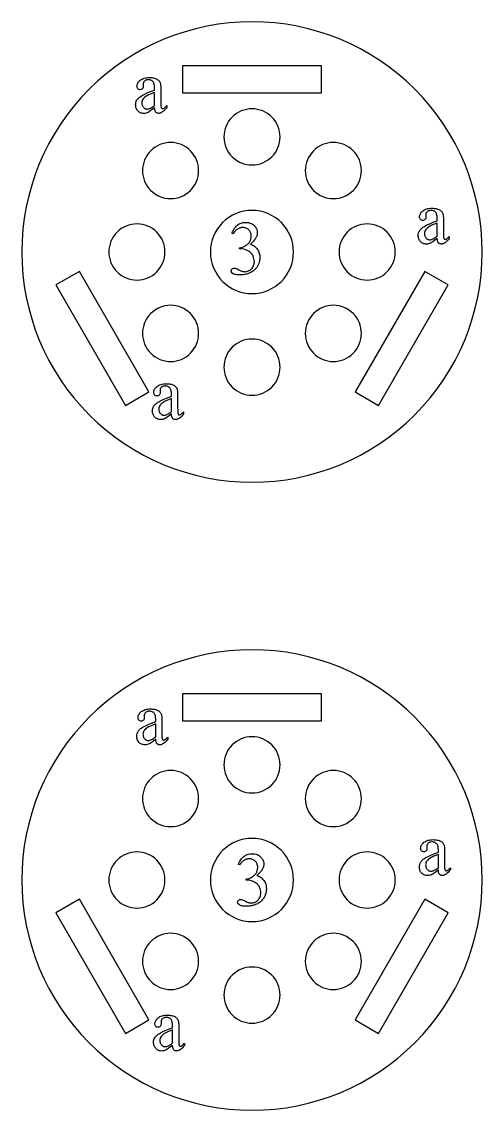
# Model space of a CAD drawing. Extents: x 6 to 600, y -207 to 349.
# Drawn here: x 129.3 to 180.6, y 9.2 to 130.3 of the extents above; entities that cross this region are included whole.
import ezdxf

# ---------------------------------------------------------------- set-up
doc = ezdxf.new("R2010")
doc.units = 0
doc.header["$MEASUREMENT"] = 0
for name, color, linetype in [('EXT', 1, 'CONTINUOUS'), ('INT', 5, 'CONTINUOUS'), ('TEXT', 18, 'CONTINUOUS')]:
    doc.layers.add(name, color=color, linetype=linetype)

msp = doc.modelspace()

# ---------------------------------------------------------------- linework, layer by layer
at = {"layer": 'EXT'}
for points in [[(154.94, 130.33, 0.414214), (129.31, 104.7, 0.414214), (154.94, 79.08, 0.414214), (180.56, 104.7, 0.414214)], [(154.94, 60.44, 0.414214), (129.31, 34.82, 0.414214), (154.94, 9.19, 0.414214), (180.56, 34.82, 0.414214)]]:
    msp.add_lwpolyline(points, format="xyb", close=True, dxfattribs=at)
at = {"layer": 'INT'}
for points in [[(147.19, 122.42), (162.69, 122.42), (162.69, 125.42), (147.19, 125.42)], [(143.47, 89.13), (135.72, 102.55), (133.12, 101.05), (140.87, 87.63)], [(174.16, 102.55), (166.41, 89.13), (169.01, 87.63), (176.76, 101.05)], [(147.19, 52.54), (162.69, 52.54), (162.69, 55.54), (147.19, 55.54)], [(143.47, 19.25), (135.72, 32.67), (133.12, 31.17), (140.87, 17.75)], [(174.16, 32.67), (166.41, 19.25), (169.01, 17.75), (176.76, 31.17)]]:
    msp.add_lwpolyline(points, close=True, dxfattribs=at)
for points in [[(154.94, 120.64, 0.414214), (151.81, 117.51, 0.414214), (154.94, 114.39, 0.414214), (158.06, 117.51, 0.414214)], [(145.88, 116.89, 0.414214), (142.75, 113.76, 0.414214), (145.88, 110.64, 0.414214), (149, 113.76, 0.414214)], [(164, 116.89, 0.414214), (160.87, 113.76, 0.414214), (164, 110.64, 0.414214), (167.12, 113.76, 0.414214)], [(154.94, 109.33, 0.414214), (150.31, 104.7, 0.414214), (154.94, 100.08, 0.414214), (159.56, 104.7, 0.414214)], [(142.13, 107.83, 0.414214), (139, 104.7, 0.414214), (142.13, 101.58, 0.414214), (145.25, 104.7, 0.414214)], [(167.75, 107.83, 0.414214), (164.63, 104.7, 0.414214), (167.75, 101.58, 0.414214), (170.88, 104.7, 0.414214)], [(145.88, 98.77, 0.414214), (142.75, 95.64, 0.414214), (145.88, 92.52, 0.414214), (149, 95.64, 0.414214)], [(164, 98.77, 0.414214), (160.87, 95.64, 0.414214), (164, 92.52, 0.414214), (167.12, 95.64, 0.414214)], [(154.94, 95.01, 0.414214), (151.81, 91.89, 0.414214), (154.94, 88.76, 0.414214), (158.06, 91.89, 0.414214)], [(154.94, 50.76, 0.414214), (151.81, 47.63, 0.414214), (154.94, 44.51, 0.414214), (158.06, 47.63, 0.414214)], [(145.88, 47, 0.414214), (142.75, 43.88, 0.414214), (145.88, 40.75, 0.414214), (149, 43.88, 0.414214)], [(164, 47, 0.414214), (160.87, 43.88, 0.414214), (164, 40.75, 0.414214), (167.12, 43.88, 0.414214)], [(154.94, 39.44, 0.414214), (150.31, 34.82, 0.414214), (154.94, 30.19, 0.414214), (159.56, 34.82, 0.414214)], [(142.13, 37.94, 0.414214), (139, 34.82, 0.414214), (142.13, 31.69, 0.414214), (145.25, 34.82, 0.414214)], [(167.75, 37.94, 0.414214), (164.63, 34.82, 0.414214), (167.75, 31.69, 0.414214), (170.88, 34.82, 0.414214)], [(145.88, 28.88, 0.414214), (142.75, 25.76, 0.414214), (145.88, 22.63, 0.414214), (149, 25.76, 0.414214)], [(164, 28.88, 0.414214), (160.87, 25.76, 0.414214), (164, 22.63, 0.414214), (167.12, 25.76, 0.414214)], [(154.94, 25.13, 0.414214), (151.81, 22.01, 0.414214), (154.94, 18.88, 0.414214), (158.06, 22.01, 0.414214)]]:
    msp.add_lwpolyline(points, format="xyb", close=True, dxfattribs=at)
at = {"layer": 'TEXT'}
for points in [[(144.1, 120.75), (143.84, 120.55), (143.62, 120.4), (143.47, 120.29), (143.37, 120.23), (143.25, 120.19), (143.14, 120.15), (143.01, 120.13), (142.89, 120.13), (142.79, 120.13), (142.7, 120.15), (142.61, 120.17), (142.53, 120.2), (142.45, 120.23), (142.38, 120.28), (142.31, 120.33), (142.24, 120.4), (142.18, 120.47), (142.13, 120.54), (142.08, 120.62), (142.05, 120.71), (142.02, 120.8), (142, 120.9), (141.99, 121), (141.98, 121.11), (141.99, 121.24), (142.02, 121.37), (142.06, 121.48), (142.11, 121.59), (142.16, 121.66), (142.21, 121.73), (142.27, 121.8), (142.34, 121.86), (142.42, 121.93), (142.51, 121.99), (142.6, 122.06), (142.7, 122.12), (142.81, 122.18), (142.95, 122.25), (143.26, 122.4), (143.65, 122.55), (144.1, 122.73), (144.1, 122.87), (144.1, 123.01), (144.09, 123.14), (144.08, 123.25), (144.06, 123.35), (144.03, 123.45), (144, 123.53), (143.96, 123.6), (143.92, 123.65), (143.87, 123.7), (143.82, 123.75), (143.76, 123.78), (143.7, 123.81), (143.63, 123.84), (143.56, 123.85), (143.48, 123.86), (143.4, 123.87), (143.27, 123.86), (143.21, 123.85), (143.16, 123.83), (143.11, 123.81), (143.06, 123.79), (143.02, 123.76), (142.98, 123.72), (142.91, 123.65), (142.88, 123.61), (142.86, 123.57), (142.85, 123.53), (142.83, 123.49), (142.83, 123.45), (142.82, 123.4), (142.83, 123.16), (142.83, 123.07), (142.81, 122.99), (142.78, 122.92), (142.73, 122.87), (142.68, 122.82), (142.62, 122.79), (142.55, 122.77), (142.48, 122.76), (142.41, 122.77), (142.34, 122.79), (142.28, 122.82), (142.23, 122.87), (142.19, 122.93), (142.15, 123), (142.14, 123.08), (142.13, 123.16), (142.14, 123.25), (142.15, 123.34), (142.18, 123.42), (142.22, 123.51), (142.27, 123.59), (142.34, 123.67), (142.41, 123.74), (142.5, 123.82), (142.59, 123.89), (142.7, 123.95), (142.81, 124), (142.93, 124.04), (143.07, 124.08), (143.21, 124.1), (143.36, 124.11), (143.52, 124.12), (143.64, 124.12), (143.76, 124.11), (143.87, 124.09), (143.98, 124.08), (144.08, 124.05), (144.18, 124.02), (144.27, 123.99), (144.35, 123.95), (144.41, 123.91), (144.46, 123.88), (144.51, 123.83), (144.56, 123.78), (144.61, 123.73), (144.64, 123.67), (144.68, 123.61), (144.71, 123.55), (144.73, 123.5), (144.74, 123.43), (144.77, 123.27), (144.78, 123.07), (144.79, 122.82), (144.79, 121.53), (144.79, 121.09), (144.8, 120.95), (144.81, 120.86), (144.82, 120.8), (144.83, 120.76), (144.85, 120.72), (144.87, 120.7), (144.9, 120.68), (144.93, 120.67), (144.95, 120.66), (144.98, 120.66), (145.05, 120.66), (145.1, 120.68), (145.15, 120.72), (145.23, 120.79), (145.44, 120.99), (145.44, 120.75), (145.32, 120.61), (145.21, 120.48), (145.09, 120.38), (144.98, 120.29), (144.87, 120.22), (144.76, 120.17), (144.66, 120.14), (144.6, 120.13), (144.55, 120.13), (144.45, 120.14), (144.41, 120.15), (144.37, 120.17), (144.33, 120.19), (144.29, 120.21), (144.26, 120.24), (144.23, 120.27), (144.2, 120.31), (144.17, 120.36), (144.15, 120.41), (144.13, 120.46), (144.11, 120.6)], [(144.1, 121.02), (144.1, 122.47), (143.59, 122.26), (143.41, 122.18), (143.29, 122.12), (143.14, 122.03), (143.01, 121.93), (142.91, 121.84), (142.86, 121.79), (142.82, 121.74), (142.76, 121.64), (142.72, 121.53), (142.69, 121.42), (142.68, 121.3), (142.68, 121.23), (142.69, 121.16), (142.71, 121.09), (142.73, 121.03), (142.75, 120.97), (142.78, 120.91), (142.82, 120.86), (142.86, 120.81), (142.91, 120.76), (142.95, 120.72), (143, 120.69), (143.05, 120.66), (143.1, 120.64), (143.16, 120.62), (143.21, 120.61), (143.27, 120.61), (143.35, 120.62), (143.44, 120.64), (143.54, 120.67), (143.64, 120.71), (143.74, 120.77), (143.86, 120.84), (143.98, 120.93)], [(175.56, 106.21), (175.29, 106.01), (175.08, 105.85), (174.93, 105.75), (174.82, 105.69), (174.71, 105.64), (174.59, 105.61), (174.47, 105.59), (174.35, 105.58), (174.25, 105.59), (174.16, 105.6), (174.07, 105.62), (173.99, 105.65), (173.91, 105.69), (173.83, 105.74), (173.76, 105.79), (173.7, 105.85), (173.64, 105.92), (173.59, 106), (173.54, 106.08), (173.51, 106.17), (173.48, 106.26), (173.46, 106.35), (173.45, 106.46), (173.44, 106.56), (173.45, 106.7), (173.47, 106.82), (173.51, 106.94), (173.57, 107.04), (173.61, 107.11), (173.67, 107.18), (173.73, 107.25), (173.8, 107.32), (173.88, 107.38), (173.96, 107.45), (174.06, 107.51), (174.16, 107.58), (174.27, 107.64), (174.4, 107.71), (174.72, 107.85), (175.1, 108.01), (175.56, 108.18), (175.56, 108.33), (175.56, 108.47), (175.55, 108.59), (175.53, 108.71), (175.51, 108.81), (175.49, 108.9), (175.46, 108.98), (175.42, 109.05), (175.38, 109.11), (175.33, 109.16), (175.28, 109.2), (175.22, 109.24), (175.16, 109.27), (175.09, 109.29), (175.02, 109.31), (174.94, 109.32), (174.85, 109.32), (174.73, 109.31), (174.67, 109.3), (174.62, 109.29), (174.57, 109.27), (174.52, 109.24), (174.48, 109.21), (174.44, 109.18), (174.37, 109.11), (174.34, 109.07), (174.32, 109.03), (174.3, 108.99), (174.29, 108.95), (174.28, 108.9), (174.28, 108.86), (174.29, 108.62), (174.28, 108.53), (174.27, 108.45), (174.23, 108.38), (174.19, 108.32), (174.14, 108.28), (174.08, 108.24), (174.01, 108.22), (173.94, 108.22), (173.86, 108.22), (173.8, 108.25), (173.74, 108.28), (173.69, 108.33), (173.64, 108.38), (173.61, 108.45), (173.59, 108.53), (173.59, 108.62), (173.59, 108.71), (173.61, 108.8), (173.64, 108.88), (173.68, 108.96), (173.73, 109.04), (173.79, 109.12), (173.87, 109.2), (173.95, 109.28), (174.05, 109.35), (174.15, 109.41), (174.27, 109.46), (174.39, 109.5), (174.52, 109.53), (174.67, 109.56), (174.82, 109.57), (174.98, 109.57), (175.1, 109.57), (175.22, 109.56), (175.33, 109.55), (175.44, 109.53), (175.54, 109.51), (175.63, 109.48), (175.72, 109.44), (175.81, 109.4), (175.87, 109.37), (175.92, 109.33), (175.97, 109.29), (176.02, 109.24), (176.06, 109.19), (176.1, 109.13), (176.14, 109.07), (176.17, 109), (176.19, 108.95), (176.2, 108.89), (176.22, 108.73), (176.24, 108.52), (176.24, 108.27), (176.24, 106.98), (176.25, 106.54), (176.26, 106.4), (176.26, 106.32), (176.28, 106.26), (176.29, 106.21), (176.31, 106.18), (176.33, 106.15), (176.36, 106.13), (176.38, 106.12), (176.41, 106.11), (176.44, 106.11), (176.5, 106.12), (176.56, 106.14), (176.61, 106.18), (176.69, 106.24), (176.89, 106.44), (176.89, 106.21), (176.78, 106.06), (176.66, 105.94), (176.55, 105.83), (176.44, 105.74), (176.33, 105.68), (176.22, 105.63), (176.11, 105.6), (176.06, 105.59), (176.01, 105.59), (175.91, 105.6), (175.87, 105.61), (175.82, 105.62), (175.79, 105.64), (175.75, 105.67), (175.71, 105.7), (175.68, 105.73), (175.66, 105.77), (175.63, 105.81), (175.61, 105.86), (175.59, 105.92), (175.57, 106.05)], [(152.7, 106.81), (152.76, 106.94), (152.83, 107.07), (152.9, 107.2), (152.97, 107.31), (153.05, 107.42), (153.13, 107.51), (153.22, 107.6), (153.31, 107.68), (153.4, 107.76), (153.5, 107.82), (153.61, 107.87), (153.72, 107.92), (153.84, 107.95), (153.96, 107.97), (154.09, 107.99), (154.22, 107.99), (154.39, 107.99), (154.54, 107.97), (154.69, 107.93), (154.82, 107.88), (154.95, 107.82), (155.06, 107.75), (155.17, 107.66), (155.26, 107.55), (155.32, 107.47), (155.38, 107.39), (155.43, 107.3), (155.47, 107.21), (155.5, 107.13), (155.52, 107.04), (155.53, 106.94), (155.53, 106.85), (155.53, 106.78), (155.52, 106.7), (155.51, 106.62), (155.49, 106.54), (155.46, 106.46), (155.43, 106.39), (155.39, 106.31), (155.34, 106.23), (155.29, 106.15), (155.23, 106.07), (155.1, 105.91), (154.94, 105.75), (154.76, 105.58), (154.89, 105.53), (155.01, 105.47), (155.12, 105.41), (155.22, 105.34), (155.31, 105.26), (155.4, 105.18), (155.48, 105.09), (155.55, 105), (155.61, 104.91), (155.66, 104.8), (155.71, 104.7), (155.75, 104.59), (155.77, 104.48), (155.8, 104.36), (155.81, 104.24), (155.81, 104.11), (155.81, 103.93), (155.78, 103.76), (155.75, 103.59), (155.7, 103.43), (155.63, 103.28), (155.55, 103.13), (155.46, 102.99), (155.35, 102.85), (155.27, 102.76), (155.19, 102.69), (155.1, 102.61), (155.01, 102.54), (154.92, 102.48), (154.82, 102.42), (154.71, 102.37), (154.61, 102.33), (154.49, 102.29), (154.38, 102.25), (154.26, 102.22), (154.13, 102.2), (154, 102.18), (153.87, 102.16), (153.73, 102.15), (153.59, 102.15), (153.46, 102.15), (153.33, 102.16), (153.22, 102.17), (153.12, 102.19), (153.02, 102.21), (152.94, 102.23), (152.88, 102.26), (152.82, 102.29), (152.73, 102.37), (152.69, 102.4), (152.67, 102.44), (152.64, 102.48), (152.63, 102.52), (152.62, 102.56), (152.61, 102.6), (152.62, 102.65), (152.64, 102.71), (152.67, 102.76), (152.71, 102.81), (152.76, 102.85), (152.82, 102.88), (152.88, 102.89), (152.95, 102.9), (153.05, 102.89), (153.16, 102.87), (153.27, 102.82), (153.48, 102.71), (153.69, 102.61), (153.76, 102.58), (153.82, 102.56), (153.9, 102.54), (153.98, 102.52), (154.06, 102.52), (154.15, 102.51), (154.25, 102.52), (154.35, 102.53), (154.45, 102.56), (154.54, 102.59), (154.63, 102.64), (154.72, 102.7), (154.81, 102.76), (154.89, 102.84), (154.96, 102.92), (155.02, 103.01), (155.08, 103.1), (155.12, 103.2), (155.15, 103.3), (155.18, 103.4), (155.19, 103.51), (155.2, 103.62), (155.19, 103.78), (155.16, 103.94), (155.12, 104.1), (155.05, 104.26), (155, 104.36), (154.94, 104.46), (154.88, 104.54), (154.82, 104.61), (154.72, 104.69), (154.61, 104.77), (154.47, 104.84), (154.33, 104.91), (154.17, 104.97), (154.01, 105.01), (153.85, 105.04), (153.69, 105.04), (153.56, 105.04), (153.56, 105.17), (153.64, 105.18), (153.72, 105.2), (153.89, 105.25), (154.05, 105.32), (154.22, 105.4), (154.3, 105.45), (154.37, 105.51), (154.44, 105.56), (154.5, 105.62), (154.56, 105.68), (154.61, 105.74), (154.66, 105.81), (154.7, 105.87), (154.73, 105.94), (154.76, 106.01), (154.79, 106.09), (154.81, 106.16), (154.82, 106.24), (154.84, 106.31), (154.84, 106.39), (154.85, 106.47), (154.84, 106.58), (154.83, 106.68), (154.81, 106.77), (154.78, 106.86), (154.74, 106.94), (154.7, 107.02), (154.64, 107.1), (154.58, 107.17), (154.51, 107.23), (154.44, 107.28), (154.36, 107.33), (154.28, 107.36), (154.19, 107.39), (154.1, 107.41), (154.01, 107.42), (153.91, 107.43), (153.83, 107.43), (153.75, 107.42), (153.68, 107.4), (153.6, 107.39), (153.53, 107.36), (153.46, 107.33), (153.39, 107.3), (153.32, 107.26), (153.26, 107.21), (153.19, 107.16), (153.13, 107.1), (153.07, 107.04), (153.01, 106.97), (152.95, 106.9), (152.84, 106.74)], [(175.56, 106.48), (175.56, 107.93), (175.04, 107.72), (174.87, 107.64), (174.75, 107.58), (174.6, 107.48), (174.47, 107.39), (174.36, 107.29), (174.32, 107.24), (174.28, 107.19), (174.22, 107.09), (174.18, 106.99), (174.15, 106.87), (174.14, 106.76), (174.14, 106.68), (174.15, 106.62), (174.17, 106.55), (174.18, 106.48), (174.21, 106.42), (174.24, 106.37), (174.28, 106.31), (174.32, 106.26), (174.36, 106.22), (174.41, 106.18), (174.46, 106.14), (174.51, 106.11), (174.56, 106.09), (174.62, 106.08), (174.67, 106.07), (174.73, 106.07), (174.81, 106.07), (174.9, 106.09), (174.99, 106.12), (175.09, 106.17), (175.2, 106.23), (175.31, 106.3), (175.43, 106.38)], [(145.98, 86.68), (145.71, 86.48), (145.5, 86.32), (145.34, 86.22), (145.24, 86.16), (145.13, 86.11), (145.01, 86.08), (144.89, 86.06), (144.76, 86.05), (144.67, 86.06), (144.58, 86.07), (144.49, 86.09), (144.41, 86.12), (144.33, 86.16), (144.25, 86.21), (144.18, 86.26), (144.12, 86.32), (144.06, 86.39), (144, 86.47), (143.96, 86.55), (143.92, 86.64), (143.9, 86.73), (143.88, 86.82), (143.86, 86.93), (143.86, 87.03), (143.87, 87.17), (143.89, 87.29), (143.93, 87.41), (143.98, 87.51), (144.03, 87.58), (144.09, 87.65), (144.15, 87.72), (144.22, 87.79), (144.3, 87.85), (144.38, 87.92), (144.47, 87.98), (144.58, 88.04), (144.69, 88.11), (144.82, 88.18), (145.14, 88.32), (145.52, 88.48), (145.98, 88.65), (145.98, 88.8), (145.97, 88.94), (145.96, 89.06), (145.95, 89.18), (145.93, 89.28), (145.91, 89.37), (145.87, 89.45), (145.84, 89.52), (145.8, 89.58), (145.75, 89.63), (145.69, 89.67), (145.64, 89.71), (145.57, 89.74), (145.51, 89.76), (145.43, 89.78), (145.35, 89.79), (145.27, 89.79), (145.15, 89.78), (145.09, 89.77), (145.04, 89.76), (144.99, 89.74), (144.94, 89.71), (144.9, 89.68), (144.86, 89.65), (144.79, 89.58), (144.76, 89.54), (144.74, 89.5), (144.72, 89.46), (144.71, 89.42), (144.7, 89.37), (144.7, 89.33), (144.71, 89.09), (144.7, 89), (144.68, 88.92), (144.65, 88.85), (144.61, 88.79), (144.56, 88.75), (144.5, 88.71), (144.43, 88.69), (144.35, 88.69), (144.28, 88.69), (144.21, 88.71), (144.15, 88.75), (144.1, 88.8), (144.06, 88.85), (144.03, 88.92), (144.01, 89), (144.01, 89.09), (144.01, 89.18), (144.03, 89.26), (144.06, 89.35), (144.1, 89.43), (144.15, 89.51), (144.21, 89.59), (144.28, 89.67), (144.37, 89.75), (144.47, 89.82), (144.57, 89.88), (144.69, 89.93), (144.81, 89.97), (144.94, 90), (145.08, 90.03), (145.23, 90.04), (145.39, 90.04), (145.52, 90.04), (145.64, 90.03), (145.75, 90.02), (145.86, 90), (145.96, 89.98), (146.05, 89.95), (146.14, 89.91), (146.22, 89.87), (146.28, 89.84), (146.34, 89.8), (146.39, 89.76), (146.44, 89.71), (146.48, 89.66), (146.52, 89.6), (146.55, 89.54), (146.59, 89.47), (146.6, 89.42), (146.62, 89.36), (146.64, 89.2), (146.66, 88.99), (146.66, 88.74), (146.66, 87.45), (146.67, 87.01), (146.67, 86.87), (146.68, 86.79), (146.69, 86.73), (146.71, 86.68), (146.73, 86.65), (146.75, 86.62), (146.77, 86.6), (146.8, 86.59), (146.83, 86.58), (146.86, 86.58), (146.92, 86.59), (146.98, 86.61), (147.03, 86.65), (147.1, 86.71), (147.31, 86.91), (147.31, 86.68), (147.2, 86.53), (147.08, 86.41), (146.97, 86.3), (146.86, 86.21), (146.75, 86.15), (146.64, 86.1), (146.53, 86.07), (146.48, 86.06), (146.42, 86.06), (146.33, 86.07), (146.28, 86.08), (146.24, 86.09), (146.2, 86.11), (146.17, 86.14), (146.13, 86.17), (146.1, 86.2), (146.07, 86.24), (146.05, 86.28), (146.03, 86.33), (146.01, 86.39), (145.99, 86.52)], [(145.98, 86.95), (145.98, 88.4), (145.46, 88.18), (145.29, 88.11), (145.17, 88.04), (145.01, 87.95), (144.89, 87.86), (144.78, 87.76), (144.74, 87.71), (144.7, 87.66), (144.64, 87.56), (144.59, 87.45), (144.57, 87.34), (144.56, 87.23), (144.56, 87.15), (144.57, 87.08), (144.58, 87.02), (144.6, 86.95), (144.63, 86.89), (144.66, 86.84), (144.69, 86.78), (144.74, 86.73), (144.78, 86.69), (144.83, 86.65), (144.88, 86.61), (144.93, 86.58), (144.98, 86.56), (145.03, 86.55), (145.09, 86.54), (145.15, 86.53), (145.23, 86.54), (145.32, 86.56), (145.41, 86.59), (145.51, 86.64), (145.62, 86.7), (145.73, 86.77), (145.85, 86.85)], [(144.22, 50.49), (143.96, 50.28), (143.75, 50.13), (143.59, 50.02), (143.49, 49.96), (143.38, 49.92), (143.26, 49.89), (143.14, 49.87), (143.01, 49.86), (142.92, 49.86), (142.82, 49.88), (142.74, 49.9), (142.65, 49.93), (142.57, 49.96), (142.5, 50.01), (142.43, 50.07), (142.36, 50.13), (142.3, 50.2), (142.25, 50.27), (142.21, 50.36), (142.17, 50.44), (142.14, 50.53), (142.12, 50.63), (142.11, 50.73), (142.11, 50.84), (142.12, 50.97), (142.14, 51.1), (142.18, 51.21), (142.23, 51.32), (142.28, 51.39), (142.33, 51.46), (142.39, 51.53), (142.46, 51.59), (142.54, 51.66), (142.63, 51.72), (142.72, 51.79), (142.82, 51.85), (142.94, 51.91), (143.07, 51.98), (143.38, 52.13), (143.77, 52.28), (144.22, 52.46), (144.22, 52.61), (144.22, 52.74), (144.21, 52.87), (144.2, 52.98), (144.18, 53.08), (144.15, 53.18), (144.12, 53.26), (144.09, 53.33), (144.04, 53.39), (144, 53.44), (143.94, 53.48), (143.88, 53.51), (143.82, 53.54), (143.75, 53.57), (143.68, 53.58), (143.6, 53.59), (143.52, 53.6), (143.39, 53.59), (143.34, 53.58), (143.28, 53.56), (143.23, 53.54), (143.19, 53.52), (143.14, 53.49), (143.1, 53.46), (143.03, 53.38), (143.01, 53.34), (142.99, 53.3), (142.97, 53.26), (142.96, 53.22), (142.95, 53.18), (142.95, 53.13), (142.95, 52.89), (142.95, 52.8), (142.93, 52.72), (142.9, 52.65), (142.86, 52.6), (142.8, 52.55), (142.74, 52.52), (142.68, 52.5), (142.6, 52.49), (142.53, 52.5), (142.46, 52.52), (142.4, 52.55), (142.35, 52.6), (142.31, 52.66), (142.28, 52.73), (142.26, 52.81), (142.25, 52.9), (142.26, 52.98), (142.28, 53.07), (142.3, 53.16), (142.34, 53.24), (142.4, 53.32), (142.46, 53.4), (142.53, 53.48), (142.62, 53.55), (142.71, 53.62), (142.82, 53.68), (142.93, 53.73), (143.06, 53.78), (143.19, 53.81), (143.33, 53.83), (143.48, 53.85), (143.64, 53.85), (143.77, 53.85), (143.88, 53.84), (144, 53.83), (144.1, 53.81), (144.2, 53.78), (144.3, 53.75), (144.39, 53.72), (144.47, 53.68), (144.53, 53.65), (144.59, 53.61), (144.64, 53.56), (144.68, 53.52), (144.73, 53.46), (144.77, 53.41), (144.8, 53.34), (144.83, 53.28), (144.85, 53.23), (144.87, 53.17), (144.89, 53.01), (144.9, 52.8), (144.91, 52.55), (144.91, 51.26), (144.91, 50.82), (144.92, 50.68), (144.93, 50.59), (144.94, 50.54), (144.96, 50.49), (144.97, 50.45), (145, 50.43), (145.02, 50.41), (145.05, 50.4), (145.08, 50.39), (145.11, 50.39), (145.17, 50.39), (145.22, 50.42), (145.28, 50.45), (145.35, 50.52), (145.56, 50.72), (145.56, 50.49), (145.44, 50.34), (145.33, 50.21), (145.22, 50.11), (145.1, 50.02), (144.99, 49.95), (144.89, 49.9), (144.78, 49.87), (144.72, 49.87), (144.67, 49.86), (144.57, 49.87), (144.53, 49.88), (144.49, 49.9), (144.45, 49.92), (144.41, 49.94), (144.38, 49.97), (144.35, 50), (144.32, 50.04), (144.29, 50.09), (144.27, 50.14), (144.26, 50.2), (144.23, 50.33)], [(144.22, 50.76), (144.22, 52.2), (143.71, 51.99), (143.53, 51.91), (143.41, 51.85), (143.26, 51.76), (143.13, 51.66), (143.03, 51.57), (142.98, 51.52), (142.95, 51.47), (142.88, 51.37), (142.84, 51.26), (142.81, 51.15), (142.8, 51.03), (142.81, 50.96), (142.82, 50.89), (142.83, 50.82), (142.85, 50.76), (142.87, 50.7), (142.9, 50.64), (142.94, 50.59), (142.98, 50.54), (143.03, 50.49), (143.08, 50.45), (143.12, 50.42), (143.17, 50.39), (143.23, 50.37), (143.28, 50.35), (143.34, 50.34), (143.39, 50.34), (143.48, 50.35), (143.56, 50.37), (143.66, 50.4), (143.76, 50.44), (143.87, 50.5), (143.98, 50.57), (144.1, 50.66)], [(175.68, 35.94), (175.42, 35.74), (175.21, 35.58), (175.05, 35.48), (174.95, 35.42), (174.83, 35.37), (174.72, 35.34), (174.6, 35.32), (174.47, 35.32), (174.37, 35.32), (174.28, 35.33), (174.19, 35.35), (174.11, 35.38), (174.03, 35.42), (173.96, 35.47), (173.89, 35.52), (173.82, 35.58), (173.76, 35.66), (173.71, 35.73), (173.67, 35.81), (173.63, 35.9), (173.6, 35.99), (173.58, 36.09), (173.57, 36.19), (173.57, 36.29), (173.57, 36.43), (173.6, 36.55), (173.64, 36.67), (173.69, 36.78), (173.74, 36.85), (173.79, 36.91), (173.85, 36.98), (173.92, 37.05), (174, 37.12), (174.09, 37.18), (174.18, 37.24), (174.28, 37.31), (174.4, 37.37), (174.53, 37.44), (174.84, 37.58), (175.23, 37.74), (175.68, 37.91), (175.68, 38.06), (175.68, 38.2), (175.67, 38.32), (175.66, 38.44), (175.64, 38.54), (175.61, 38.63), (175.58, 38.71), (175.54, 38.78), (175.5, 38.84), (175.45, 38.89), (175.4, 38.93), (175.34, 38.97), (175.28, 39), (175.21, 39.02), (175.14, 39.04), (175.06, 39.05), (174.98, 39.05), (174.85, 39.04), (174.8, 39.03), (174.74, 39.02), (174.69, 39), (174.65, 38.97), (174.6, 38.94), (174.56, 38.91), (174.49, 38.84), (174.47, 38.8), (174.44, 38.76), (174.43, 38.72), (174.41, 38.68), (174.41, 38.63), (174.4, 38.59), (174.41, 38.35), (174.41, 38.26), (174.39, 38.18), (174.36, 38.11), (174.31, 38.05), (174.26, 38.01), (174.2, 37.98), (174.13, 37.96), (174.06, 37.95), (173.99, 37.96), (173.92, 37.98), (173.86, 38.01), (173.81, 38.06), (173.77, 38.12), (173.74, 38.18), (173.72, 38.26), (173.71, 38.35), (173.72, 38.44), (173.73, 38.53), (173.76, 38.61), (173.8, 38.69), (173.85, 38.78), (173.92, 38.85), (173.99, 38.93), (174.08, 39.01), (174.17, 39.08), (174.28, 39.14), (174.39, 39.19), (174.51, 39.23), (174.65, 39.26), (174.79, 39.29), (174.94, 39.3), (175.1, 39.31), (175.22, 39.3), (175.34, 39.3), (175.45, 39.28), (175.56, 39.26), (175.66, 39.24), (175.76, 39.21), (175.85, 39.18), (175.93, 39.14), (175.99, 39.1), (176.04, 39.06), (176.1, 39.02), (176.14, 38.97), (176.19, 38.92), (176.23, 38.86), (176.26, 38.8), (176.29, 38.73), (176.31, 38.68), (176.32, 38.62), (176.35, 38.46), (176.36, 38.26), (176.37, 38), (176.37, 36.71), (176.37, 36.28), (176.38, 36.13), (176.39, 36.05), (176.4, 35.99), (176.41, 35.95), (176.43, 35.91), (176.46, 35.88), (176.48, 35.87), (176.51, 35.85), (176.53, 35.84), (176.57, 35.84), (176.63, 35.85), (176.68, 35.87), (176.73, 35.91), (176.81, 35.97), (177.02, 36.17), (177.02, 35.94), (176.9, 35.8), (176.79, 35.67), (176.67, 35.56), (176.56, 35.48), (176.45, 35.41), (176.34, 35.36), (176.24, 35.33), (176.18, 35.32), (176.13, 35.32), (176.03, 35.33), (175.99, 35.34), (175.95, 35.35), (175.91, 35.37), (175.87, 35.4), (175.84, 35.43), (175.81, 35.46), (175.78, 35.5), (175.75, 35.54), (175.73, 35.59), (175.71, 35.65), (175.69, 35.78)], [(153.43, 36.55), (153.49, 36.69), (153.55, 36.82), (153.62, 36.94), (153.7, 37.06), (153.78, 37.16), (153.86, 37.26), (153.94, 37.35), (154.03, 37.43), (154.13, 37.5), (154.23, 37.56), (154.33, 37.62), (154.45, 37.66), (154.56, 37.69), (154.69, 37.72), (154.81, 37.73), (154.95, 37.74), (155.11, 37.73), (155.27, 37.71), (155.41, 37.68), (155.55, 37.63), (155.67, 37.57), (155.78, 37.49), (155.89, 37.4), (155.98, 37.3), (156.05, 37.22), (156.1, 37.13), (156.15, 37.05), (156.19, 36.96), (156.22, 36.87), (156.24, 36.78), (156.25, 36.69), (156.26, 36.6), (156.26, 36.52), (156.25, 36.44), (156.23, 36.37), (156.21, 36.29), (156.18, 36.21), (156.15, 36.13), (156.11, 36.05), (156.07, 35.97), (156.01, 35.89), (155.96, 35.81), (155.82, 35.65), (155.67, 35.49), (155.49, 35.33), (155.61, 35.27), (155.73, 35.22), (155.84, 35.15), (155.94, 35.08), (156.04, 35.01), (156.12, 34.92), (156.2, 34.84), (156.27, 34.75), (156.33, 34.65), (156.39, 34.55), (156.43, 34.45), (156.47, 34.34), (156.5, 34.22), (156.52, 34.11), (156.53, 33.98), (156.54, 33.86), (156.53, 33.68), (156.51, 33.51), (156.47, 33.34), (156.42, 33.18), (156.36, 33.02), (156.28, 32.87), (156.18, 32.73), (156.07, 32.59), (155.99, 32.51), (155.91, 32.43), (155.83, 32.36), (155.74, 32.29), (155.64, 32.23), (155.54, 32.17), (155.44, 32.12), (155.33, 32.07), (155.22, 32.03), (155.1, 32), (154.98, 31.97), (154.86, 31.94), (154.73, 31.92), (154.6, 31.91), (154.46, 31.9), (154.32, 31.9), (154.18, 31.9), (154.06, 31.91), (153.94, 31.92), (153.84, 31.93), (153.75, 31.95), (153.67, 31.98), (153.6, 32.01), (153.54, 32.04), (153.45, 32.11), (153.42, 32.15), (153.39, 32.18), (153.37, 32.22), (153.35, 32.26), (153.34, 32.3), (153.34, 32.34), (153.34, 32.4), (153.36, 32.45), (153.39, 32.51), (153.44, 32.55), (153.49, 32.59), (153.54, 32.62), (153.6, 32.64), (153.67, 32.64), (153.77, 32.64), (153.88, 32.61), (154, 32.56), (154.2, 32.46), (154.41, 32.36), (154.49, 32.32), (154.55, 32.3), (154.62, 32.28), (154.7, 32.27), (154.79, 32.26), (154.87, 32.26), (154.98, 32.26), (155.08, 32.28), (155.18, 32.3), (155.27, 32.34), (155.36, 32.39), (155.45, 32.44), (155.53, 32.51), (155.61, 32.59), (155.68, 32.67), (155.75, 32.76), (155.8, 32.85), (155.84, 32.94), (155.88, 33.04), (155.9, 33.15), (155.92, 33.25), (155.92, 33.36), (155.91, 33.52), (155.89, 33.69), (155.84, 33.84), (155.78, 34), (155.72, 34.11), (155.66, 34.2), (155.6, 34.29), (155.54, 34.35), (155.44, 34.43), (155.33, 34.51), (155.2, 34.58), (155.05, 34.65), (154.9, 34.71), (154.74, 34.75), (154.58, 34.78), (154.42, 34.79), (154.28, 34.79), (154.28, 34.91), (154.37, 34.93), (154.45, 34.94), (154.61, 34.99), (154.78, 35.06), (154.94, 35.15), (155.02, 35.2), (155.1, 35.25), (155.16, 35.31), (155.23, 35.36), (155.28, 35.42), (155.33, 35.49), (155.38, 35.55), (155.42, 35.62), (155.46, 35.69), (155.49, 35.76), (155.51, 35.83), (155.53, 35.91), (155.55, 35.98), (155.56, 36.06), (155.57, 36.14), (155.57, 36.22), (155.57, 36.32), (155.55, 36.42), (155.53, 36.52), (155.5, 36.61), (155.47, 36.69), (155.42, 36.77), (155.37, 36.84), (155.3, 36.91), (155.23, 36.97), (155.16, 37.03), (155.08, 37.07), (155, 37.11), (154.92, 37.14), (154.83, 37.16), (154.73, 37.17), (154.64, 37.17), (154.56, 37.17), (154.48, 37.16), (154.4, 37.15), (154.33, 37.13), (154.26, 37.11), (154.18, 37.08), (154.11, 37.04), (154.05, 37), (153.98, 36.96), (153.92, 36.9), (153.85, 36.85), (153.79, 36.79), (153.73, 36.72), (153.67, 36.65), (153.56, 36.49)], [(175.68, 36.21), (175.68, 37.66), (175.17, 37.45), (174.99, 37.37), (174.87, 37.31), (174.72, 37.21), (174.59, 37.12), (174.49, 37.02), (174.44, 36.97), (174.4, 36.92), (174.34, 36.82), (174.3, 36.72), (174.27, 36.61), (174.26, 36.49), (174.27, 36.42), (174.27, 36.35), (174.29, 36.28), (174.31, 36.22), (174.33, 36.16), (174.36, 36.1), (174.4, 36.04), (174.44, 35.99), (174.49, 35.95), (174.53, 35.91), (174.58, 35.87), (174.63, 35.85), (174.69, 35.82), (174.74, 35.81), (174.79, 35.8), (174.85, 35.8), (174.93, 35.8), (175.02, 35.82), (175.12, 35.85), (175.22, 35.9), (175.32, 35.96), (175.44, 36.03), (175.56, 36.11)], [(146.1, 16.41), (145.83, 16.21), (145.62, 16.05), (145.47, 15.95), (145.36, 15.89), (145.25, 15.84), (145.13, 15.81), (145.01, 15.79), (144.89, 15.78), (144.79, 15.79), (144.7, 15.8), (144.61, 15.82), (144.53, 15.85), (144.45, 15.89), (144.37, 15.94), (144.3, 15.99), (144.24, 16.05), (144.18, 16.12), (144.13, 16.2), (144.08, 16.28), (144.05, 16.37), (144.02, 16.46), (144, 16.55), (143.99, 16.66), (143.98, 16.76), (143.99, 16.9), (144.01, 17.02), (144.05, 17.14), (144.11, 17.25), (144.15, 17.32), (144.21, 17.38), (144.27, 17.45), (144.34, 17.52), (144.42, 17.58), (144.5, 17.65), (144.6, 17.71), (144.7, 17.78), (144.81, 17.84), (144.94, 17.91), (145.26, 18.05), (145.64, 18.21), (146.1, 18.38), (146.1, 18.53), (146.1, 18.67), (146.09, 18.79), (146.07, 18.91), (146.05, 19.01), (146.03, 19.1), (146, 19.18), (145.96, 19.25), (145.92, 19.31), (145.87, 19.36), (145.82, 19.4), (145.76, 19.44), (145.7, 19.47), (145.63, 19.49), (145.56, 19.51), (145.48, 19.52), (145.39, 19.52), (145.27, 19.51), (145.21, 19.5), (145.16, 19.49), (145.11, 19.47), (145.06, 19.44), (145.02, 19.41), (144.98, 19.38), (144.91, 19.31), (144.88, 19.27), (144.86, 19.23), (144.84, 19.19), (144.83, 19.15), (144.82, 19.1), (144.82, 19.06), (144.83, 18.82), (144.82, 18.73), (144.8, 18.65), (144.77, 18.58), (144.73, 18.52), (144.68, 18.48), (144.62, 18.45), (144.55, 18.43), (144.48, 18.42), (144.4, 18.43), (144.34, 18.45), (144.28, 18.48), (144.23, 18.53), (144.18, 18.59), (144.15, 18.65), (144.13, 18.73), (144.13, 18.82), (144.13, 18.91), (144.15, 19), (144.18, 19.08), (144.22, 19.16), (144.27, 19.24), (144.33, 19.32), (144.41, 19.4), (144.49, 19.48), (144.59, 19.55), (144.69, 19.61), (144.81, 19.66), (144.93, 19.7), (145.06, 19.73), (145.21, 19.76), (145.36, 19.77), (145.52, 19.78), (145.64, 19.77), (145.76, 19.76), (145.87, 19.75), (145.98, 19.73), (146.08, 19.71), (146.17, 19.68), (146.26, 19.65), (146.35, 19.61), (146.41, 19.57), (146.46, 19.53), (146.51, 19.49), (146.56, 19.44), (146.6, 19.39), (146.64, 19.33), (146.68, 19.27), (146.71, 19.2), (146.73, 19.15), (146.74, 19.09), (146.76, 18.93), (146.78, 18.73), (146.78, 18.47), (146.78, 17.18), (146.79, 16.74), (146.79, 16.6), (146.8, 16.52), (146.82, 16.46), (146.83, 16.41), (146.85, 16.38), (146.87, 16.35), (146.9, 16.34), (146.92, 16.32), (146.95, 16.31), (146.98, 16.31), (147.04, 16.32), (147.1, 16.34), (147.15, 16.38), (147.23, 16.44), (147.43, 16.64), (147.43, 16.41), (147.32, 16.27), (147.2, 16.14), (147.09, 16.03), (146.98, 15.94), (146.87, 15.88), (146.76, 15.83), (146.65, 15.8), (146.6, 15.79), (146.55, 15.79), (146.45, 15.8), (146.41, 15.81), (146.36, 15.82), (146.32, 15.84), (146.29, 15.87), (146.25, 15.9), (146.22, 15.93), (146.19, 15.97), (146.17, 16.01), (146.15, 16.06), (146.13, 16.12), (146.11, 16.25)], [(146.1, 16.68), (146.1, 18.13), (145.58, 17.92), (145.41, 17.84), (145.29, 17.78), (145.14, 17.68), (145.01, 17.59), (144.9, 17.49), (144.86, 17.44), (144.82, 17.39), (144.76, 17.29), (144.71, 17.19), (144.69, 17.07), (144.68, 16.96), (144.68, 16.89), (144.69, 16.82), (144.7, 16.75), (144.72, 16.69), (144.75, 16.63), (144.78, 16.57), (144.82, 16.51), (144.86, 16.46), (144.9, 16.42), (144.95, 16.38), (145, 16.34), (145.05, 16.32), (145.1, 16.29), (145.16, 16.28), (145.21, 16.27), (145.27, 16.27), (145.35, 16.27), (145.44, 16.29), (145.53, 16.32), (145.63, 16.37), (145.74, 16.43), (145.85, 16.5), (145.97, 16.58)]]:
    msp.add_lwpolyline(points, close=True, dxfattribs=at)

doc.saveas('drawing.dxf')
